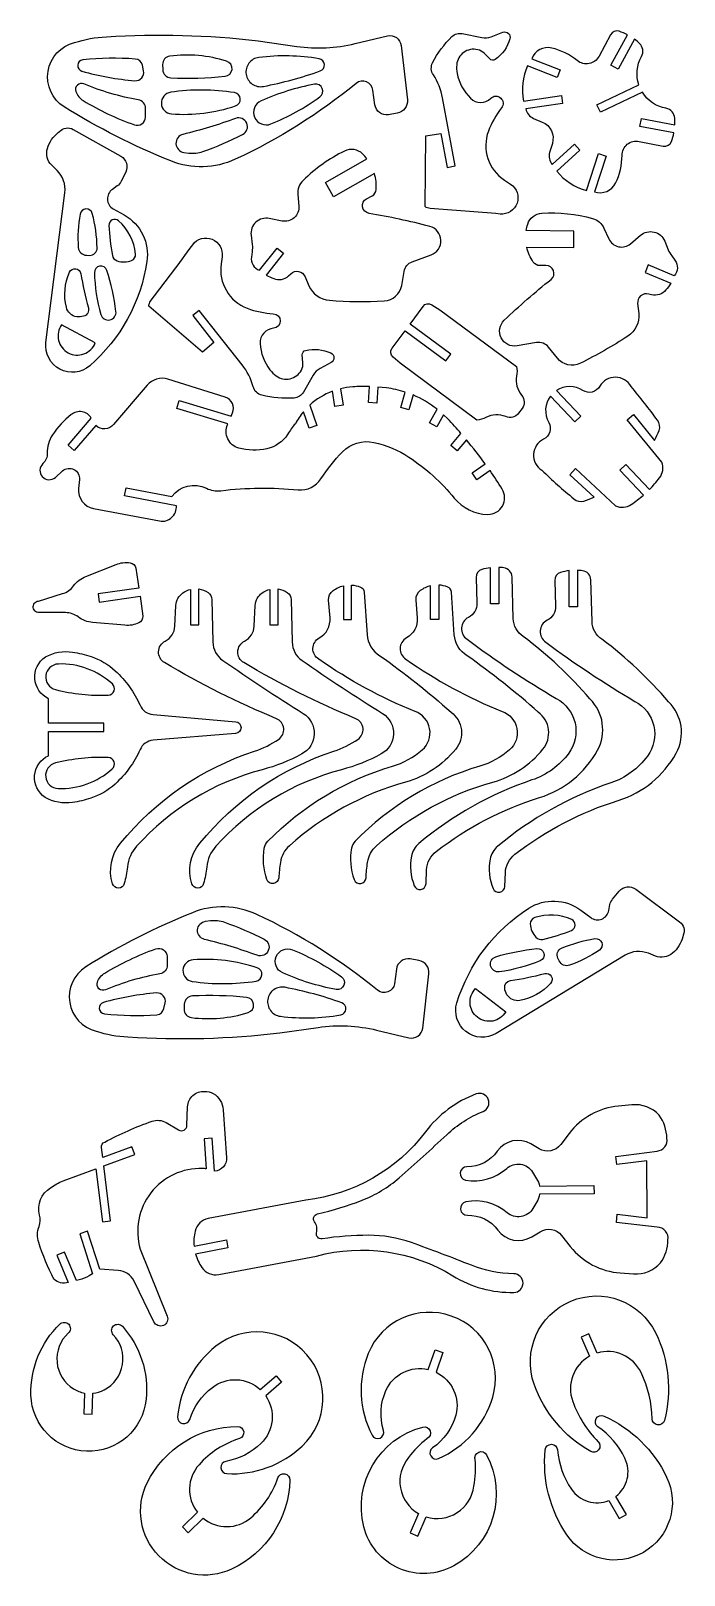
# Model space of a CAD drawing. Extents: x 0 to 120, y 0 to 283.
import ezdxf

# ---------------------------------------------------------------- set-up
doc = ezdxf.new("R2010")
doc.units = 0
doc.layers.add('CYAN', color=1, linetype='CONTINUOUS')

msp = doc.modelspace()

# ---------------------------------------------------------------- linework, layer by layer
at = {"layer": 'CYAN'}
for points in [[(48.79, 280.5, 0.09468), (59.5, 281), (65.43, 282.42, -0.214676), (67.09, 282.11, -0.214676), (67.96, 280.65), (69.1, 270.7, -0.397398), (67.25, 268.23), (65.65, 267.95, -0.203713), (64, 268.34, -0.203713), (63.13, 269.8), (62.76, 272.49, 0.271465), (61.58, 274, 0.271465), (59.69, 273.7, -0.06239), (37.52, 259.79, -0.207209), (25.68, 259.47, -0.044519), (6.11, 269.41, -0.301346), (3.16, 275.93, -0.301346), (8.01, 281.19, -0.067959), (13.86, 282.24, -0.045527), (41.71, 281.52), (48.79, 280.5)], [(72.36, 251.1), (72.49, 264.11), (75.23, 264.48), (76.38, 258.29), (77.87, 258.57), (75.55, 271.06, 0.105924), (73.87, 275.26, -0.274007), (73.74, 277.5, -0.079125), (77.27, 282.28, -0.248287), (79.18, 282.85), (82.76, 282.13, 0.139267), (84.48, 282.27), (86.64, 283.08, -0.283648), (87.66, 282.88, -0.283648), (87.93, 281.88, -0.16818), (85.24, 278.09, -0.372042), (84.21, 278.18), (83.23, 279.19, 0.144124), (82.01, 279.89, 0.216552), (79.45, 279.38, 0.216552), (78.15, 277.12, 0.073815), (78.23, 275.52, 0.150194), (80.69, 270.98, 0.408648), (84.4, 270.98, -0.396192), (86.23, 271.02, -0.396192), (86.38, 269.2, 0.078353), (83.98, 264.94, 0.351395), (86.95, 255.94), (88.04, 255.23, -0.345026), (89.24, 251.73, -0.345026), (86.13, 249.73, 0.007297), (73.26, 250.75, -0.157813), (72.36, 251.1)], [(95.71, 262.69), (95.21, 261.01, 0.252921), (95.67, 258.84), (99.75, 262.55), (100.76, 261.44), (96.52, 257.58, 0.152888), (101.96, 254.04), (104.16, 260.81), (105.59, 260.35), (103.46, 253.81, 0.375648), (107.31, 255.41, 0.11396), (108.5, 260.5, -0.224156), (109.47, 262.53, -0.224156), (111.66, 263.07), (116.06, 262.2, 0.36832), (117.55, 263.03, 0.040459), (118.01, 264.62), (111.77, 265.8), (112.05, 267.28), (118.2, 266.12, 0.029262), (118.19, 267.31, 0.34261), (116.56, 269.13, -0.211147), (112.24, 272.07), (104.53, 268.42), (103.88, 269.78), (111.6, 273.43, -0.211146), (112.07, 278.63, 0.343857), (111.7, 281.04, 0.029044), (110.79, 281.8), (107.78, 276.31), (106.45, 277.04), (109.5, 282.61, 0.040664), (107.98, 283.27, 0.366532), (106.39, 282.64), (104.28, 278.68, -0.224154), (102.47, 277.34, -0.224154), (100.28, 277.88, 0.11396), (95.6, 280.19, 0.375645), (91.92, 278.23), (97.12, 276.19), (96.57, 274.79), (91.14, 276.93, 0.152888), (90.43, 270.47), (97.37, 271.48), (97.59, 270), (90.86, 269.02, 0.252926), (92.24, 267.29), (93.86, 266.61, -0.382635), (95.71, 262.69)], [(20.69, 276.02), (20.46, 277.05, 0.330826), (19.17, 278.17, 0.046161), (9.53, 278.01, 0.358442), (8.59, 277.05, 0.358442), (9.35, 275.95, 0.051026), (19.1, 274.2, 0.237232), (20.35, 274.71, 0.237232), (20.69, 276.02)], [(25.68, 274.73, 0.034565), (35.63, 275, 0.357041), (36.92, 276.27, 0.357041), (35.92, 277.78, 0.107224), (25.51, 278.71, 0.386705), (24.17, 277.15), (24.2, 276.24, 0.393136), (25.68, 274.73)], [(41.84, 278.46, 0.203085), (40.02, 277.41, 0.203085), (39.51, 275.37, 0.203085), (40.62, 273.59, 0.203085), (42.68, 273.15, 0.038022), (53.1, 275.98, 0.34154), (53.87, 277.18, 0.34154), (52.91, 278.22, 0.073246), (41.84, 278.46)], [(9.75, 273.62, 0.297677), (8.54, 273.4, 0.297677), (8.25, 272.2, 0.172393), (9.6, 270.55, 0.051142), (18.99, 266.1, 0.241694), (20.38, 266.28, 0.241694), (21.03, 267.51), (21.06, 269.08, 0.3693), (19.72, 270.69, -0.057775), (9.75, 273.62)], [(37.58, 269.57, 0.346382), (38.44, 270.87, 0.346382), (37.38, 272.01, 0.074141), (25.66, 272.08, 0.383158), (23.95, 270.02, 0.383158), (25.8, 268.1, 0.098406), (37.58, 269.57)], [(42.26, 270.51, 0.410223), (41.07, 267.49, 0.410223), (44.07, 266.26, 0.057361), (53.06, 271.23, 0.351614), (53.49, 272.78, 0.351614), (52.07, 273.55, 0.058773), (42.26, 270.51)], [(28.09, 261.05), (28.99, 260.93, 0.118969), (31.57, 261.2, 0.031352), (38.86, 264.32, 0.397327), (39.62, 266.41, 0.397327), (37.58, 267.28, -0.028667), (27.91, 264.35, 0.361239), (26.63, 262.63, 0.361239), (28.09, 261.05)], [(2.77, 226.18), (6.24, 253.65, 0.234768), (4.82, 257.71), (3.84, 258.67, -0.279402), (3.04, 261.78, -0.155308), (5.03, 264.69), (5.27, 264.9, -0.341942), (7.76, 265.27), (16.5, 260.36, -0.397399), (17.41, 257.42), (16.59, 255.74, -0.128315), (15.85, 254.88), (14.96, 254.26, 0.25844), (14.05, 252.43, 0.25844), (15.13, 250.69), (17.12, 249.57, -0.311773), (21.3, 241, -0.177598), (10.81, 221.89, -0.311388), (5.31, 221.26, -0.311388), (2.77, 226.18)], [(40.61, 242.82), (40.48, 241.85, 0.355541), (41.96, 239.42), (45.18, 243.5), (46.37, 242.56), (43.19, 238.53, 0.029868), (44.57, 237.88, 0.291214), (47.3, 238.4), (47.7, 238.79, -0.244843), (49.15, 239.19, -0.244843), (50.32, 238.24), (51.04, 236.56, 0.280531), (54.78, 233.9, 0.03045), (64.84, 233.79, 0.351312), (68.06, 236.65), (68.5, 239.18, -0.270541), (70.01, 240.99), (73.44, 242.22, 0.328967), (75.26, 244.93, 0.328967), (73.21, 247.47, 0.022398), (62.06, 249.85, -0.321332), (60.87, 251.03, -0.321332), (61.62, 252.54), (62.63, 253.07, 0.25779), (63.37, 254.22, 0.090668), (63.05, 257.18), (55.57, 252.91), (54.07, 255.54), (61.67, 259.88, 0.035899), (60.88, 260.77, 0.316836), (57.59, 261.29, 0.079072), (49.95, 255.89, 0.224172), (49, 253.33), (49.18, 251.2, -0.235637), (48.33, 249.06, -0.235637), (46.1, 248.45), (43.76, 248.92, 0.240151), (41.3, 248.23, 0.240151), (40.42, 245.83), (40.62, 244.13, -0.063331), (40.61, 242.82)], [(10.21, 242.17), (10.77, 242.15, 0.205121), (11.76, 242.54, 0.205121), (12.16, 243.52, 0.061724), (11.27, 249.83, 0.350414), (10.11, 250.68, 0.350414), (9.03, 249.73, 0.065312), (8.71, 243.6, 0.382377), (10.21, 242.17)], [(89.23, 225.54, -0.328968), (86.32, 227.03, -0.328968), (86.88, 230.24, -0.022398), (95.47, 237.74, 0.321331), (95.92, 239.35, 0.321331), (94.54, 240.31), (93.4, 240.28, -0.257788), (92.19, 240.92, -0.090668), (91.03, 243.67), (99.64, 243.58), (99.68, 246.6), (90.93, 246.7, -0.035899), (91.19, 247.86, -0.316836), (93.8, 249.91, -0.079072), (103.1, 248.91, -0.224172), (105.18, 247.14), (106.06, 245.2, 0.235637), (107.85, 243.74, 0.235637), (110.08, 244.29), (111.9, 245.84, -0.240151), (114.39, 246.43, -0.240151), (116.33, 244.76), (116.98, 243.18, 0.063331), (117.62, 242.04), (118.21, 241.25, -0.355541), (118.1, 238.41), (113.3, 240.41), (112.72, 239.01), (117.46, 237.04, -0.029868), (116.56, 235.8, -0.291216), (113.93, 234.93), (113.39, 235.06, 0.244844), (111.92, 234.71, 0.244844), (111.37, 233.31), (111.56, 231.5, -0.280532), (109.58, 227.35, -0.03045), (100.85, 222.36, -0.351311), (96.64, 223.29), (95.03, 225.29, 0.27054), (92.82, 226.14), (89.23, 225.54)], [(15.82, 241.15, 0.176289), (18.48, 241.21, 0.337535), (19.21, 242.4, 0.187687), (16.11, 248.47, 0.300722), (14.94, 248.64, 0.300722), (14.32, 247.63, 0.037536), (14.96, 242.14, 0.269773), (15.82, 241.15)], [(40.8, 218.04, 0.105924), (38.76, 222.07), (30.9, 232.05), (29.71, 231.12), (33.6, 226.17), (31.52, 224.36), (21.65, 232.84, -0.157813), (21.98, 233.76, 0.007297), (29.71, 244.1, -0.345026), (33.26, 245.11, -0.345026), (35.1, 241.91), (34.91, 240.61, 0.351393), (39.72, 232.45, 0.078353), (44.5, 231.45, -0.396187), (45.77, 230.13, -0.396187), (44.54, 228.78, 0.408649), (42.09, 225.99, 0.150194), (43.88, 221.14, 0.073815), (45.02, 220.03, 0.216554), (47.58, 219.52, 0.216554), (49.65, 221.1, 0.144123), (49.93, 222.49), (49.82, 223.88, -0.372044), (50.43, 224.72, -0.16818), (55.06, 224.24, -0.283644), (55.62, 223.38, -0.283644), (55.11, 222.48), (53.07, 221.39, 0.139266), (51.84, 220.19), (50.01, 217.03, -0.248288), (48.32, 215.97, -0.079125), (42.4, 216.47, -0.274007), (40.8, 218.04)], [(10.55, 232.52, -0.412414), (9.68, 230.98, -0.100728), (8.44, 230.89, -0.312576), (6.51, 232.62, -0.162857), (7.09, 239.06, -0.332209), (8.23, 239.7, -0.332209), (9.17, 238.79, 0.026632), (10.55, 232.52)], [(12.85, 231.3, 0.391854), (14.5, 230.3, 0.391854), (15.62, 231.87, 0.04808), (13.94, 239.37, 0.372982), (12.62, 240.17, 0.372982), (11.65, 238.97, 0.061897), (12.85, 231.3)], [(83.53, 212.4, -0.11148), (81.86, 211.93), (67.8, 222.35), (66.48, 223.46, -0.399843), (66.29, 225.11), (68.71, 228.33), (76.19, 222.78), (77.09, 224), (69.61, 229.54), (71.98, 232.79, -0.399842), (73.62, 233.09), (75.06, 232.15), (89.12, 221.74, -0.111495), (89.16, 220, 0.229849), (90.07, 216.49, -0.348456), (90.15, 214.04), (89.52, 213.19, -0.348458), (87.16, 212.56, 0.229851), (83.53, 212.4)], [(5.64, 229.4, 0.214366), (5.09, 226.56, 0.214366), (6.86, 224.27, 0.214366), (9.74, 224.06, 0.214366), (11.81, 226.08), (5.64, 229.4)], [(11.51, 195.69), (23.59, 193.42, 0.233963), (25.84, 194.05, 0.233963), (26.7, 196.22), (17.21, 198), (17.49, 199.49), (25.88, 197.91, -0.361297), (32.21, 199.42, 0.146181), (34.87, 198.97, -0.055252), (49.06, 199.13, 0.281451), (53.24, 201.14, -0.050243), (57.19, 206.1, -0.257996), (62.97, 207.84, -0.093202), (69.38, 205.14, -0.075433), (77.71, 197.62, 0.219524), (83.86, 194.62, 0.275443), (86.56, 196.16, 0.275443), (86.5, 199.27, 0.01261), (84.27, 202.65), (81.83, 200.99), (80.98, 202.24), (83.39, 203.89, 0.017464), (79.94, 208.31), (78.22, 206.3), (77.07, 207.29), (78.94, 209.48, 0.01131), (76.5, 212.16), (75.73, 212.92), (74.51, 210.69), (73.18, 211.41), (74.55, 213.93, 0.068539), (70.14, 216.53), (69.36, 213.83), (67.91, 214.25), (68.72, 217.06, 0.047431), (65.25, 217.83), (63.66, 217.99), (63.48, 215.06), (61.97, 215.16), (62.15, 218.07, 0.02302), (59.07, 218.03, 0.044454), (56.83, 217.69), (57.3, 214.65), (55.8, 214.41), (55.36, 217.24, 0.096597), (51.19, 214.67), (52.51, 210.92), (51.08, 210.42), (50.01, 213.44, 0.051551), (48.54, 211.26, 0.032138), (47.12, 209.31, -0.198874), (43.31, 206.65, -0.12291), (38.14, 206.79, -0.216755), (36.14, 208.47, -0.216755), (36.09, 211.09), (36.16, 211.26), (26.78, 214.06), (27.22, 215.51), (36.77, 212.66), (37.02, 213.24, 0.213206), (37, 214.98, 0.213206), (35.69, 216.12), (25.16, 219.42, 0.304865), (21.35, 218.32), (15.18, 211.13, -0.206812), (13.59, 210.32, -0.206812), (11.92, 210.93), (7.97, 206.33), (6.82, 207.32), (11.09, 212.29, 0.214433), (9.39, 213.44, 0.214433), (7.4, 212.94, 0.079992), (3.98, 209.21, 0.153225), (3.01, 205.84, -0.216383), (2.21, 203.94, 0.411347), (2.1, 201.55, 0.411347), (4.49, 201.42), (5.83, 202.6, -0.308775), (7.9, 202.86, -0.308775), (8.9, 201.03), (8.74, 199.39, 0.389357), (11.51, 195.69)], [(94.11, 208.42, 0.272895), (92.26, 205.67, 0.272895), (93.78, 202.72, 0.017752), (99.65, 197.49, 0.272164), (101.5, 197.08, 0.022571), (103.37, 197.77), (98.9, 201.91), (99.93, 203.02), (107.31, 196.19, 0.257986), (110.18, 196.44, 0.031971), (112.42, 198.16), (108.11, 202.75), (109.21, 203.79), (113.52, 199.2, 0.031971), (115.38, 201.33, 0.257986), (115.81, 204.18), (109.45, 211.97), (110.63, 212.93), (114.48, 208.2, 0.022571), (115.29, 210.03, 0.272165), (115, 211.9, 0.017752), (110.15, 218.09, 0.272893), (107.3, 219.79, 0.272893), (104.43, 218.12, -0.206641), (103.03, 217.07, -0.206641), (101.31, 217.37, 0.298841), (96.46, 217.37), (100.92, 212.62), (99.81, 211.58), (95.36, 216.33, 0.298839), (95.05, 211.5, -0.206643), (95.24, 209.75, -0.206643), (94.11, 208.42)], [(6.34, 176.6), (1.68, 176.61, -0.202524), (0.87, 176.8, -0.202524), (0.44, 177.51, -0.202524), (0.65, 178.32, -0.202524), (1.37, 178.73), (5.83, 180.08, 0.161926), (7.85, 181.51, -0.140574), (10.11, 183.25), (15.63, 185.44, -0.128811), (18.22, 185.75, -0.329012), (19.24, 184.76), (19.81, 181.11), (12.34, 180.02), (12.56, 178.52), (20.03, 179.61), (20.52, 175.96, -0.331787), (19.83, 174.71, -0.128811), (17.26, 174.27), (11.34, 174.78, -0.140574), (8.68, 175.81, 0.161926), (6.34, 176.6)], [(70.37, 126.5, 0.354545), (71.6, 125.81, 0.354545), (72.53, 126.88), (72.64, 129.42, -0.219007), (74.4, 132.79, -0.089693), (93.37, 142.67, 0.19423), (103.99, 151.34, 0.335264), (102.61, 160.76, 0.054746), (90.37, 172.23, -0.24596), (88.54, 175.5), (88.33, 183.13, 0.370189), (86.78, 184.83, 0.02278), (85.88, 184.9), (85.88, 178.19), (84.36, 178.19), (84.36, 184.84, 0.040945), (82.77, 184.51, 0.343202), (81.71, 183.06), (81.87, 178.33, -0.294226), (80.31, 175.72, 0.268241), (79.03, 173.79, 0.268241), (80.06, 171.72, 0.027144), (96.43, 160.84, -0.218412), (99.87, 156.36, -0.218412), (98.73, 150.82, -0.15395), (91.97, 145.89, 0.093303), (71.23, 134.25, 0.172616), (69.85, 131.91, 0.143387), (70.37, 126.5)], [(84.82, 125.97, 0.354544), (86.05, 125.28, 0.354544), (86.98, 126.34), (87.09, 128.89, -0.219008), (88.85, 132.26, -0.089693), (107.82, 142.14, 0.19423), (118.43, 150.81, 0.335264), (117.06, 160.23, 0.054746), (104.82, 171.7, -0.245959), (102.99, 174.97), (102.78, 182.6, 0.370189), (101.23, 184.29, 0.02278), (100.33, 184.37), (100.33, 177.66), (98.81, 177.66), (98.81, 184.3, 0.040945), (97.22, 183.98, 0.343204), (96.16, 182.52), (96.32, 177.8, -0.294226), (94.76, 175.19, 0.268238), (93.48, 173.26, 0.268238), (94.51, 171.18, 0.027144), (110.88, 160.31, -0.218412), (114.32, 155.83, -0.218412), (113.18, 150.29, -0.15395), (106.42, 145.35, 0.093303), (85.68, 133.72, 0.172617), (84.3, 131.38, 0.143387), (84.82, 125.97)], [(45.5, 127.94, -0.355171), (44.54, 126.9, -0.355171), (43.33, 127.63, -0.13156), (42.84, 133.4, -0.150903), (43.49, 134.66, -0.127465), (66.37, 148.42, 0.107257), (71.83, 151.41, 0.26641), (73.19, 155.32, 0.26641), (70.51, 158.47, -0.057113), (52.84, 168.05, -0.267062), (51.76, 170.03, -0.267062), (52.93, 171.95, 0.294602), (54.91, 175.63), (54.65, 178.9, -0.262563), (55.47, 180.65, -0.097606), (57.35, 181.51), (57.35, 175.31), (58.87, 175.31), (58.87, 181.65, -0.078153), (60.49, 181.3, -0.29294), (61.19, 180.37), (61.71, 172.55, 0.244585), (64.06, 168.7, -0.026576), (77.13, 158.34, -0.204763), (79.01, 155.12, -0.204763), (77.97, 151.53, -0.154086), (68.78, 145.5, 0.113186), (47.44, 133.84, 0.178), (45.8, 130.78, 0.018973), (45.5, 127.94)], [(61.51, 127.94, -0.018973), (61.8, 130.78, -0.178), (63.45, 133.84, -0.113186), (84.79, 145.5, 0.154086), (93.98, 151.53, 0.204762), (95.01, 155.12, 0.204762), (93.13, 158.34, 0.026576), (80.06, 168.7, -0.244585), (77.72, 172.55), (77.19, 180.37, 0.29294), (76.5, 181.3, 0.078153), (74.87, 181.65), (74.87, 175.31), (73.36, 175.31), (73.36, 181.51, 0.097606), (71.47, 180.65, 0.262563), (70.66, 178.9), (70.92, 175.63, -0.294602), (68.93, 171.95, 0.267062), (67.77, 170.03, 0.267062), (68.84, 168.05, 0.057113), (86.51, 158.47, -0.266411), (89.2, 155.32, -0.266411), (87.84, 151.41, -0.107257), (82.38, 148.42, 0.127465), (59.5, 134.66, 0.150903), (58.85, 133.4, 0.13156), (59.34, 127.63, 0.355171), (60.55, 126.9, 0.355171), (61.51, 127.94)], [(14.99, 126.86, -0.25234), (16.43, 134.27, -0.142667), (41.07, 151.19, 0.068875), (45.46, 153.34, 0.276487), (46.41, 155.36, 0.276487), (45.08, 157.14, -0.036777), (24.53, 167.42, -0.272527), (23.43, 169.43, -0.272527), (24.65, 171.37, 0.266822), (26.43, 174.13), (26.63, 177.93, -0.227817), (27.89, 180.22, -0.097969), (29.31, 180.87), (29.31, 174.36), (30.83, 174.36), (30.83, 180.94, -0.113393), (32.51, 180.28, -0.242022), (33.21, 178.99), (33.4, 171.21, 0.239852), (35.22, 167.83, 0.011527), (50, 158.09, -0.266773), (52.01, 154.31, -0.266773), (49.76, 150.67, -0.059899), (42.43, 147.77, 0.146229), (19.41, 133.73, 0.159288), (17.72, 129.93, -0.044129), (17.14, 126.88, -0.331513), (16.07, 126.07, -0.331513), (14.99, 126.86)], [(29.54, 126.86, -0.25234), (30.98, 134.27, -0.142667), (55.63, 151.19, 0.068875), (60.01, 153.34, 0.276487), (60.96, 155.36, 0.276487), (59.63, 157.14, -0.036777), (39.08, 167.42, -0.272527), (37.98, 169.43, -0.272527), (39.21, 171.37, 0.266821), (40.99, 174.13), (41.18, 177.93, -0.227816), (42.44, 180.22, -0.097969), (43.86, 180.87), (43.86, 174.36), (45.38, 174.36), (45.38, 180.94, -0.113393), (47.06, 180.28, -0.242025), (47.77, 178.99), (47.95, 171.21, 0.239852), (49.77, 167.83, 0.011527), (64.55, 158.09, -0.266773), (66.56, 154.31, -0.266773), (64.32, 150.67, -0.059899), (56.99, 147.77, 0.146229), (33.96, 133.73, 0.159288), (32.27, 129.93, -0.044129), (31.69, 126.88, -0.331511), (30.63, 126.07, -0.331511), (29.54, 126.86)], [(20.03, 151.47, -0.103625), (15.45, 145.15, -0.10561), (11, 142.56, -0.041004), (7.63, 141.76, -0.170942), (2.63, 142.7, -0.270835), (0.69, 146.7, -0.270835), (3.22, 150.35), (3.23, 154.8), (13.38, 154.78), (13.38, 156.3), (3.23, 156.32), (3.24, 160.8, -0.270834), (0.72, 164.47, -0.270834), (2.67, 168.46, -0.171141), (7.67, 169.35, -0.041004), (11.04, 168.54, -0.10561), (15.48, 165.94, -0.103625), (20.04, 159.6, 0.273147), (22.43, 157.9), (37.59, 156.58, -0.389502), (38.57, 155.51, -0.389506), (37.58, 154.44), (22.42, 153.17, 0.273147), (20.03, 151.47)], [(5.04, 167.17, 0.373872), (2.75, 165.05, 0.373872), (4.53, 162.48, 0.071834), (14.21, 161.46, 0.305095), (15.28, 162.24, 0.305095), (14.96, 163.53, 0.193644), (5.04, 167.17)], [(14.93, 147.93, 0.305098), (15.26, 149.22, 0.305098), (14.19, 150, 0.071834), (4.51, 149.01, 0.373872), (2.72, 146.44, 0.373872), (5.01, 144.32, 0.193644), (14.93, 147.93)], [(109.07, 113.74), (85.38, 99.4, -0.311388), (79.85, 99.72, -0.311388), (78.19, 105, -0.177598), (91.38, 122.35, -0.311773), (100.91, 122.02), (102.75, 120.65, 0.258441), (104.78, 120.38, 0.258441), (106.08, 121.95), (106.28, 123.02, -0.128314), (106.77, 124.04), (107.97, 125.48, -0.397402), (111.03, 125.84), (119.07, 119.86, -0.341939), (119.75, 117.43), (119.65, 117.12, -0.155308), (117.79, 114.12, -0.2794), (114.63, 113.59), (113.36, 114.09, 0.234768), (109.07, 113.74)], [(11.97, 99.81, 0.067959), (17.82, 98.76, 0.045527), (45.67, 99.48), (52.75, 100.5, -0.09468), (63.46, 100), (69.39, 98.58, 0.214673), (71.05, 98.9, 0.214673), (71.92, 100.35), (73.06, 110.3, 0.3974), (71.21, 112.77), (69.61, 113.05, 0.203713), (67.96, 112.66, 0.203713), (67.09, 111.2), (66.72, 108.51, -0.271466), (65.54, 107, -0.271466), (63.65, 107.3, 0.06239), (41.49, 121.21, 0.207209), (29.64, 121.54, 0.044519), (10.08, 111.59, 0.301346), (7.12, 105.07, 0.301346), (11.97, 99.81)], [(31.88, 116.65, -0.361233), (30.59, 118.38, -0.361233), (32.05, 119.96), (32.95, 120.08, -0.118969), (35.54, 119.8, -0.031352), (42.82, 116.68, -0.397327), (43.58, 114.59, -0.397327), (41.54, 113.72, 0.028667), (31.88, 116.65)], [(92.7, 117.03, 0.26977), (93.96, 116.64, 0.037536), (99.23, 118.3, 0.300716), (99.9, 119.27, 0.300716), (99.28, 120.27, 0.187687), (92.47, 120.64, 0.337527), (91.67, 119.48, 0.176288), (92.7, 117.03)], [(98.88, 111.91, -0.382376), (96.97, 112.69), (96.72, 113.2, -0.205119), (96.67, 114.26, -0.205119), (97.4, 115.02, -0.061724), (103.53, 116.78, -0.350409), (104.78, 116.06, -0.350409), (104.36, 114.69, -0.065312), (98.88, 111.91)], [(13.71, 107.39, -0.29767), (12.5, 107.6, -0.29767), (12.21, 108.8, -0.172393), (13.56, 110.45, -0.051142), (22.95, 114.91, -0.241693), (24.34, 114.72, -0.241693), (25, 113.49), (25.02, 111.92, -0.369297), (23.68, 110.31, 0.057775), (13.71, 107.39)], [(46.22, 110.5, -0.410223), (45.03, 113.52, -0.410223), (48.03, 114.74, -0.057361), (57.02, 109.78, -0.351612), (57.46, 108.22, -0.351612), (56.03, 107.45, -0.058773), (46.22, 110.5)], [(85.97, 110.69, -0.391861), (84.38, 111.79, -0.391861), (85.35, 113.45, -0.04808), (92.89, 114.97, -0.372985), (94.15, 114.09, -0.372985), (93.46, 112.71, -0.061897), (85.97, 110.69)], [(29.63, 108.93, 0.074141), (41.34, 108.99, 0.346378), (42.4, 110.13, 0.346378), (41.54, 111.43, 0.098406), (29.77, 112.9, 0.383161), (27.91, 110.98, 0.383161), (29.63, 108.93)], [(45.8, 102.54, 0.073246), (56.87, 102.78, 0.341539), (57.83, 103.83, 0.341539), (57.06, 105.02, 0.038022), (46.64, 107.85, 0.203085), (44.59, 107.41, 0.203085), (43.48, 105.63, 0.203085), (43.98, 103.59, 0.203085), (45.8, 102.54)], [(89.75, 105.44, -0.312578), (87.38, 106.49, -0.100727), (86.96, 107.67, -0.412416), (88.01, 109.08, 0.026632), (94.31, 110.37, -0.332205), (95.52, 109.88, -0.332205), (95.39, 108.58, -0.162857), (89.75, 105.44)], [(13.49, 102.99, 0.046161), (23.13, 102.83, 0.330825), (24.42, 103.95), (24.65, 104.98, 0.237229), (24.31, 106.29, 0.237229), (23.06, 106.81, 0.051026), (13.31, 105.05, 0.358442), (12.55, 103.95, 0.358442), (13.49, 102.99)], [(29.47, 102.29, 0.107224), (39.88, 103.22, 0.357041), (40.88, 104.73, 0.357041), (39.59, 106.01, 0.034565), (29.65, 106.27, 0.393136), (28.16, 104.76), (28.13, 103.86, 0.386698), (29.47, 102.29)], [(87.15, 103.33, -0.214366), (84.78, 101.67, -0.214366), (81.97, 102.35, -0.214366), (80.61, 104.9, -0.214366), (81.62, 107.61), (87.15, 103.33)], [(22.59, 46.46), (18.94, 53.95, 0.267821), (16.05, 55.91), (12.65, 56.15), (10.4, 63.09), (8.96, 62.62), (11.33, 55.3), (10.68, 54.92, -0.07419), (8.86, 54.18), (8.37, 54.07), (6.15, 59.28), (4.76, 58.69), (6.87, 53.71, -0.282485), (4.23, 54.3, -0.03838), (1.44, 61.02, -0.170855), (1.51, 63.99, 0.157077), (1.61, 66.06, -0.334201), (3.63, 71.07, -0.055978), (5.91, 72.36), (11.94, 74.56), (13.12, 64.85), (14.62, 65.03), (13.39, 75.09), (19.08, 77.16), (18.56, 78.58), (13.2, 76.63), (12.97, 78.48, -0.341617), (13.55, 79.46, -0.037528), (22.25, 83.28, -0.221771), (24.82, 83.03), (27.1, 81.68, 0.264716), (28.12, 81.67, 0.264716), (28.65, 82.53), (28.77, 85.95, -0.205485), (29.74, 88.01, -0.205485), (31.9, 88.73, -0.142164), (33.48, 88.35, -0.259953), (35.29, 85.39), (35.91, 76.58, -0.206812), (35.34, 74.89, -0.206812), (33.72, 74.14), (33.3, 80.19), (31.79, 80.08), (32.18, 74.52, 0.063666), (31.55, 74.6, 0.240936), (22.03, 70.14, 0.240936), (20.07, 59.81), (25.03, 47.54, -0.404116), (24.33, 45.82, -0.404116), (22.59, 46.46)], [(52.43, 58.55, -0.205179), (77.44, 54.92, 0.141865), (88.64, 51.86, 0.410506), (90.33, 53.59, 0.410506), (88.63, 55.3, -0.09281), (80.86, 56.84, 0.009808), (69.83, 61.01, 0.08589), (62, 62.35, 0.037403), (53.44, 61.7, -0.251427), (52.64, 61.99, -0.251427), (52.43, 62.81, 0.109441), (52.47, 63.88, 0.109441), (52.05, 64.85, -0.25143), (51.94, 65.7, -0.25143), (52.58, 66.26, 0.037403), (60.79, 68.78, 0.08589), (67.58, 72.89, 0.009808), (76.33, 80.81, -0.09281), (82.99, 85.07, 0.410501), (83.95, 87.3, 0.410501), (81.74, 88.28, 0.141865), (72.44, 81.34, -0.205196), (50.48, 68.82), (32.53, 65.42, 0.300234), (30.13, 63.09, 0.074399), (29.95, 60.38), (35.9, 61.51), (36.18, 60.02), (30.23, 58.89, 0.074398), (31.39, 56.44, 0.300238), (34.47, 55.15), (52.43, 58.55)], [(85.73, 63.3, 0.391993), (91.92, 62.07), (93.45, 63.01, -0.380022), (97.41, 62.31), (99.01, 60.29, 0.210518), (108.18, 55.44), (110.62, 55.27, 0.232075), (115.58, 57.28, 0.152612), (116.92, 61.51, 0.221679), (116.49, 63.13, 0.221679), (114.97, 63.85), (107.46, 64.71), (107.63, 66.21), (113.13, 65.58), (113.05, 76.03), (107.56, 75.31), (107.36, 76.82), (114.93, 77.81, 0.215399), (116.37, 78.58, 0.215399), (116.73, 80.18, 0.152612), (115.32, 84.38, 0.232075), (110.31, 86.29), (107.88, 86.07, 0.210518), (98.8, 81.04), (97.24, 78.99, -0.380021), (93.3, 78.21), (91.75, 79.12, 0.391992), (85.59, 77.78, -0.249577), (80.04, 74.93, 0.390233), (78.79, 73.82, 0.390233), (79.8, 72.49, 0.232286), (87.33, 74.62, -0.222413), (89.87, 75.39, -0.222413), (92.09, 73.93), (92.82, 72.73, -0.088436), (93.35, 71.39), (103.35, 71.47), (103.37, 69.95), (93.38, 69.87, -0.090699), (92.87, 68.48), (92.15, 67.27, -0.222413), (89.96, 65.77, -0.222413), (87.41, 66.49, 0.232286), (79.84, 68.47, 0.390234), (78.86, 67.12, 0.390234), (80.13, 66.03, -0.249577), (85.73, 63.3)], [(102.75, 22.69, -0.180146), (92.38, 35.02, -0.397788), (99.08, 50.26, -0.397788), (114.68, 44.42, -0.180146), (116.27, 28.39, -0.373846), (115.04, 27.55, -0.373846), (114.04, 28.65, 0.106969), (112, 37.16, 0.367926), (103.92, 40.74), (102.43, 44.27), (101.03, 43.68), (102.52, 40.15, 0.367928), (99.45, 31.87, 0.106969), (104.12, 24.47, -0.373847), (104.21, 22.98, -0.373847), (102.75, 22.69)], [(73.73, 23.37, 0.387868), (73.38, 21.88, 0.387868), (74.83, 21.39, 0.220249), (84.77, 32.64, 0.400303), (77.17, 47.54, 0.400303), (61.93, 40.67, 0.220249), (62.64, 25.67, 0.387868), (64.08, 25.15, 0.387868), (64.74, 26.53, -0.180631), (65.16, 33.85, -0.360078), (72.93, 37.75), (74.2, 41.36), (75.63, 40.86), (74.36, 37.24, -0.360078), (77.98, 29.34, -0.180631), (73.73, 23.37)], [(0.01, 33.03, -0.210746), (5.32, 46.06, -0.418498), (6.94, 46.02, -0.418498), (6.87, 44.4, 0.235439), (4.8, 39.05, 0.235439), (7.83, 34.18, 0.096092), (9.85, 33.41), (9.71, 29.57), (11.23, 29.52), (11.37, 33.36, 0.096092), (13.44, 33.97, 0.235438), (16.81, 38.62, 0.235438), (15.13, 44.11, -0.418503), (15.18, 45.72, -0.418503), (16.8, 45.65, -0.210746), (21.16, 32.27, -0.395558), (10.23, 22.73, -0.395558), (0.01, 33.03)], [(35.94, 18.62, 0.205257), (49.8, 23.69, 0.401769), (50.65, 40.44, 0.401769), (33.96, 42.01, 0.205257), (26.94, 29.02, 0.381119), (27.84, 27.8, 0.381119), (29.15, 28.56, -0.149551), (33.31, 34.43, -0.366206), (42.11, 34.05), (45, 36.55), (45.99, 35.41), (43.1, 32.9, -0.366207), (42.22, 24.14, -0.149551), (35.81, 20.87, 0.381116), (34.87, 19.68, 0.381116), (35.94, 18.62)], [(106.07, 13.69), (107.99, 10.37), (109.3, 11.12), (107.38, 14.45, 0.355496), (109.03, 21.43, 0.128002), (104.08, 27.23, -0.387404), (103.74, 28.72, -0.387404), (105.2, 29.19, -0.176379), (116.69, 17.96, -0.392384), (112.43, 4.18, -0.392384), (98.37, 7.4, -0.176379), (94.41, 22.98, -0.387402), (95.55, 24, -0.387402), (96.67, 22.96, 0.128002), (99.21, 15.77, 0.355497), (106.07, 13.69)], [(31.62, 10.43, 0.363055), (40.37, 10.53, 0.134183), (45.33, 17.83, -0.370381), (46.61, 18.58, -0.370381), (47.54, 17.44, -0.284146), (36.85, 1.11, -0.318784), (23.48, 3.54, -0.318784), (21.36, 16.96, -0.284146), (37.93, 27.27, -0.370378), (39.06, 26.31, -0.370378), (38.28, 25.05, 0.134183), (30.86, 20.26, 0.363054), (30.56, 11.52), (27.82, 8.84), (28.88, 7.76), (31.62, 10.43)], [(77.61, 1.69, -0.232803), (67.59, 1.22, -0.232803), (61.1, 8.88, -0.410797), (71.93, 27.16, -0.387398), (73.28, 26.45, -0.387398), (72.7, 25.03, 0.068576), (69.31, 21.56, 0.221397), (67.84, 16, 0.221397), (71.15, 11.29), (69.62, 7.77), (71.01, 7.17), (72.54, 10.68, 0.221415), (78.24, 11.46, 0.221415), (81.31, 16.33, 0.068576), (81.55, 21.18, -0.387398), (82.19, 22.57, -0.387398), (83.63, 22.06, -0.410797), (77.61, 1.69)]]:
    msp.add_lwpolyline(points, format="xyb", close=True, dxfattribs=at)

doc.saveas('drawing.dxf')
